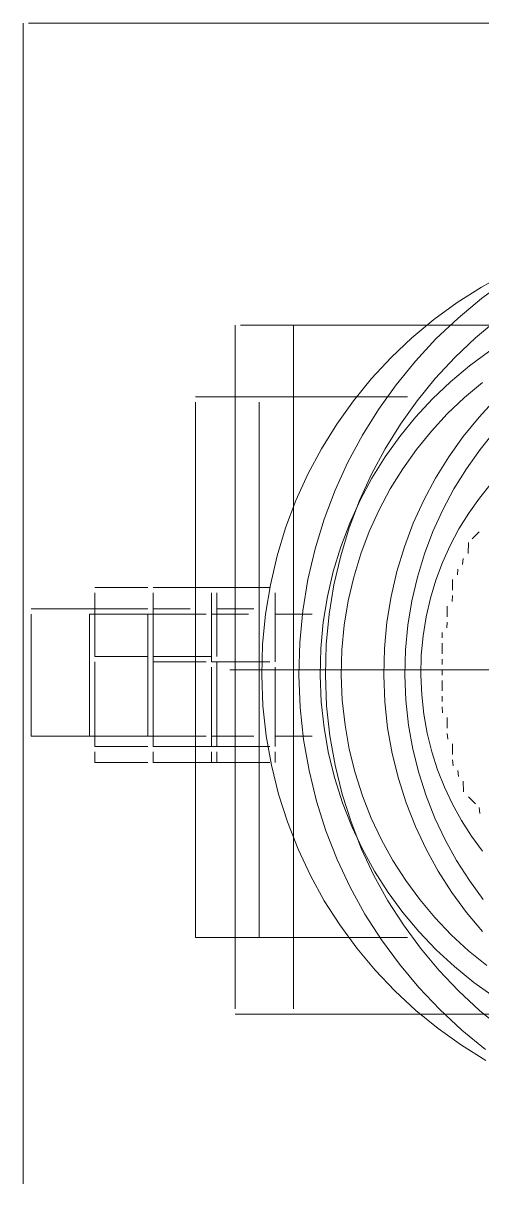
# Model space of a CAD drawing. Header units: millimetres. Extents: x 163705 to 1616509, y 81827 to 302547.
# Drawn here: x 195940 to 196050.4, y 146968 to 147247.6 of the extents above; entities that cross this region are included whole.
import ezdxf

# ---------------------------------------------------------------- set-up
doc = ezdxf.new("R2010")
doc.units = ezdxf.units.MM
doc.header["$LTSCALE"] = 10
doc.layers.add('1-设备轮廓', color=2, linetype='Continuous', lineweight=18)

# ---------------------------------------------------------------- blocks, each defined once
blk = doc.blocks.new('2PG0806-俯视图')
for p, q in [((3023.53, 1108.93), (2743.91, 1108.93)), ((3023.53, 1108.93), (3023.53, 1108.93)), ((3023.53, 106.62), (3023.53, 1107.65)), ((2851.8, 1107.01), (2851.8, 1092.97)), ((2851.8, 1107.01), (2881.17, 1107.01)), ((2851.8, 1107.01), (2851.8, 1092.97)), ((2851.8, 1107.01), (2881.17, 1107.01)), ((2851.8, 1107.01), (2851.8, 1094.24)), ((2851.8, 1107.01), (2881.17, 1107.01)), ((2851.8, 1107.01), (2851.8, 1092.97)), ((2851.8, 1107.01), (2881.17, 1107.01)), ((2851.8, 1107.01), (2851.8, 1092.97)), ((2851.8, 1107.01), (2881.17, 1107.01)), ((2851.8, 1107.01), (2851.8, 1094.24)), ((2851.8, 1107.01), (2881.17, 1107.01)), ((2853.08, 1107.01), (2881.17, 1107.01)), ((2853.08, 1107.01), (2881.17, 1107.01)), ((2853.08, 1107.01), (2881.17, 1107.01)), ((2853.08, 1107.01), (2881.17, 1107.01)), ((2853.08, 1107.01), (2881.17, 1107.01)), ((2853.08, 1107.01), (2881.17, 1107.01)), ((2882.44, 1107.01), (2882.44, 1092.97)), ((2882.44, 1107.01), (2882.44, 1092.97)), ((2882.44, 1107.01), (2882.44, 1094.24)), ((2882.44, 1107.01), (2882.44, 1092.97)), ((2882.44, 1107.01), (2882.44, 1092.97)), ((2882.44, 1107.01), (2882.44, 1094.24)), ((2845.41, 1091.69), (2845.41, 1078.92)), ((2845.41, 1091.69), (2847.97, 1091.69)), ((2845.41, 1091.69), (2845.41, 1078.92)), ((2845.41, 1091.69), (2847.97, 1091.69)), ((2845.41, 1091.69), (2845.41, 1078.92)), ((2845.41, 1091.69), (2847.97, 1091.69)), ((2845.41, 1091.69), (2845.41, 1078.92)), ((2845.41, 1091.69), (2847.97, 1091.69)), ((2849.25, 1091.69), (2869.67, 1091.69)), ((2849.25, 1091.69), (2849.25, 1078.92)), ((2849.25, 1091.69), (2869.67, 1091.69)), ((2849.25, 1091.69), (2849.25, 1078.92)), ((2849.25, 1091.69), (2869.67, 1091.69)), ((2849.25, 1091.69), (2849.25, 1078.92)), ((2849.25, 1091.69), (2869.67, 1091.69)), ((2849.25, 1091.69), (2849.25, 1078.92)), ((2851.8, 1092.97), (2851.8, 1078.92)), ((2851.8, 1092.97), (2881.17, 1092.97)), ((2851.8, 1092.97), (2851.8, 1078.92)), ((2851.8, 1092.97), (2881.17, 1092.97)), ((2851.8, 1092.97), (2851.8, 1078.92)), ((2851.8, 1092.97), (2881.17, 1092.97)), ((2851.8, 1092.97), (2851.8, 1080.2)), ((2851.8, 1092.97), (2881.17, 1092.97)), ((2851.8, 1092.97), (2851.8, 1078.92)), ((2851.8, 1092.97), (2881.17, 1092.97)), ((2851.8, 1092.97), (2879.89, 1092.97)), ((2851.8, 1092.97), (2851.8, 1078.92)), ((2851.8, 1092.97), (2881.17, 1092.97)), ((2851.8, 1092.97), (2879.89, 1092.97)), ((2853.08, 1092.97), (2881.17, 1092.97)), ((2853.08, 1092.97), (2881.17, 1092.97)), ((2853.08, 1092.97), (2881.17, 1092.97)), ((2853.08, 1092.97), (2881.17, 1092.97)), ((2870.95, 1091.69), (2886.27, 1091.69)), ((2870.95, 1091.69), (2870.95, 1078.92)), ((2870.95, 1091.69), (2886.27, 1091.69)), ((2870.95, 1091.69), (2870.95, 1078.92)), ((2870.95, 1091.69), (2886.27, 1091.69)), ((2870.95, 1091.69), (2870.95, 1078.92)), ((2870.95, 1091.69), (2886.27, 1091.69)), ((2870.95, 1091.69), (2870.95, 1078.92)), ((2881.17, 1092.97), (2881.17, 1078.92)), ((2881.17, 1092.97), (2881.17, 1078.92)), ((2882.44, 1092.97), (2882.44, 1078.92)), ((2882.44, 1092.97), (2882.44, 1078.92)), ((2882.44, 1092.97), (2882.44, 1078.92)), ((2882.44, 1092.97), (2882.44, 1080.2)), ((2887.55, 1091.69), (2887.55, 1078.92)), ((2887.55, 1091.69), (2887.55, 1078.92)), ((2887.55, 1091.69), (2887.55, 1078.92)), ((2887.55, 1091.69), (2887.55, 1078.92)), ((2845.41, 1077.64), (2845.41, 1063.6)), ((2845.41, 1077.64), (2847.97, 1077.64)), ((2845.41, 1077.64), (2845.41, 1063.6)), ((2845.41, 1077.64), (2847.97, 1077.64)), ((2845.41, 1077.64), (2845.41, 1063.6)), ((2845.41, 1077.64), (2847.97, 1077.64)), ((2845.41, 1077.64), (2847.97, 1077.64)), ((2845.41, 1077.64), (2847.97, 1077.64)), ((2845.41, 1077.64), (2845.41, 1064.88)), ((2845.41, 1077.64), (2847.97, 1077.64)), ((2845.41, 1077.64), (2847.97, 1077.64)), ((2845.41, 1077.64), (2847.97, 1077.64)), ((2845.41, 1077.64), (2845.41, 1064.88)), ((2845.41, 1077.64), (2847.97, 1077.64)), ((2849.25, 1077.64), (2869.67, 1077.64)), ((2849.25, 1077.64), (2849.25, 1063.6)), ((2849.25, 1077.64), (2869.67, 1077.64)), ((2849.25, 1077.64), (2849.25, 1063.6)), ((2849.25, 1077.64), (2869.67, 1077.64)), ((2849.25, 1077.64), (2849.25, 1063.6)), ((2849.25, 1077.64), (2869.67, 1077.64)), ((2849.25, 1077.64), (2869.67, 1077.64)), ((2849.25, 1077.64), (2868.4, 1077.64)), ((2849.25, 1077.64), (2849.25, 1064.88)), ((2849.25, 1077.64), (2869.67, 1077.64)), ((2849.25, 1077.64), (2869.67, 1077.64)), ((2849.25, 1077.64), (2868.4, 1077.64)), ((2849.25, 1077.64), (2849.25, 1064.88)), ((2851.8, 1078.92), (2851.8, 1064.88)), ((2851.8, 1078.92), (2881.17, 1078.92)), ((2851.8, 1078.92), (2879.89, 1078.92)), ((2851.8, 1077.64), (2851.8, 1068.71)), ((2851.8, 1077.64), (2851.8, 1068.71)), ((2851.8, 1077.64), (2851.8, 1068.71)), ((2851.8, 1077.64), (2851.8, 1068.71)), ((2869.67, 1077.64), (2886.27, 1077.64)), ((2869.67, 1077.64), (2869.67, 1064.88)), ((2869.67, 1077.64), (2886.27, 1077.64)), ((2869.67, 1077.64), (2869.67, 1064.88)), ((2870.95, 1077.64), (2886.27, 1077.64)), ((2870.95, 1077.64), (2870.95, 1063.6)), ((2870.95, 1077.64), (2886.27, 1077.64)), ((2870.95, 1077.64), (2870.95, 1063.6)), ((2870.95, 1077.64), (2886.27, 1077.64)), ((2870.95, 1077.64), (2870.95, 1063.6)), ((2870.95, 1077.64), (2886.27, 1077.64)), ((2870.95, 1077.64), (2886.27, 1077.64)), ((2870.95, 1077.64), (2886.27, 1077.64)), ((2870.95, 1077.64), (2886.27, 1077.64)), ((2881.17, 1078.92), (2881.17, 1064.88)), ((2882.44, 1077.64), (2882.44, 1068.71)), ((2882.44, 1077.64), (2882.44, 1068.71)), ((2882.44, 1077.64), (2882.44, 1068.71)), ((2882.44, 1077.64), (2882.44, 1068.71)), ((2887.55, 1077.64), (2887.55, 1063.6)), ((2887.55, 1077.64), (2887.55, 1063.6)), ((2887.55, 1077.64), (2887.55, 1063.6)), ((2887.55, 1077.64), (2887.55, 1064.88)), ((2887.55, 1077.64), (2887.55, 1064.88)), ((2803.28, 1067.43), (2803.28, 1031.68)), ((2803.28, 1067.43), (2932.24, 1067.43)), ((2803.28, 1067.43), (2803.28, 1031.68)), ((2803.28, 1067.43), (2932.24, 1067.43)), ((2933.52, 1067.43), (2933.52, 1031.68)), ((2933.52, 1067.43), (2933.52, 1031.68)), ((2845.41, 1063.6), (2845.41, 1049.55)), ((2845.41, 1063.6), (2847.97, 1063.6)), ((2845.41, 1063.6), (2847.97, 1063.6)), ((2845.41, 1063.6), (2847.97, 1063.6)), ((2849.25, 1063.6), (2868.4, 1063.6)), ((2849.25, 1063.6), (2849.25, 1049.55)), ((2849.25, 1063.6), (2868.4, 1063.6)), ((2849.25, 1063.6), (2868.4, 1063.6)), ((2851.8, 1063.6), (2851.8, 1054.66)), ((2851.8, 1063.6), (2851.8, 1054.66)), ((2869.67, 1063.6), (2886.27, 1063.6)), ((2869.67, 1063.6), (2869.67, 1049.55)), ((2869.67, 1063.6), (2886.27, 1063.6)), ((2869.67, 1063.6), (2886.27, 1063.6)), ((2881.17, 1063.6), (2881.17, 1054.66)), ((2881.17, 1063.6), (2881.17, 1054.66)), ((2887.55, 1063.6), (2887.55, 1049.55)), ((2845.41, 1062.32), (2847.97, 1062.32)), ((2845.41, 1062.32), (2847.97, 1062.32)), ((2845.41, 1062.32), (2847.97, 1062.32)), ((2849.25, 1062.32), (2869.67, 1062.32)), ((2849.25, 1062.32), (2869.67, 1062.32)), ((2849.25, 1062.32), (2869.67, 1062.32)), ((2851.8, 1062.32), (2851.8, 1053.38)), ((2851.8, 1062.32), (2851.8, 1053.38)), ((2851.8, 1062.32), (2851.8, 1053.38)), ((2870.95, 1062.32), (2886.27, 1062.32)), ((2870.95, 1062.32), (2886.27, 1062.32)), ((2870.95, 1062.32), (2886.27, 1062.32)), ((2882.44, 1062.32), (2882.44, 1053.38)), ((2882.44, 1062.32), (2882.44, 1053.38)), ((2882.44, 1062.32), (2882.44, 1053.38)), ((2784.77, 1057.85), (2784.77, 1057.85)), ((2784.77, 1057.85), (2784.77, 829.3)), ((2784.77, 1057.85), (2784.77, 1057.85)), ((2784.77, 1057.85), (2784.77, 829.3)), ((2950.75, 1057.85), (2786.04, 1057.85)), ((2950.75, 1057.85), (2786.04, 1057.85)), ((2867.76, 960.81), (2867.76, 1059.13)), ((2867.76, 960.81), (2867.76, 1059.13)), ((2950.75, 1057.85), (2950.75, 1057.85)), ((2950.75, 1057.85), (2950.75, 1057.85)), ((2950.75, 828.02), (2950.75, 1056.58)), ((2950.75, 828.02), (2950.75, 1056.58)), ((2803.28, 1052.11), (2803.28, 1016.36)), ((2803.28, 1052.11), (2932.24, 1052.11)), ((2803.28, 1052.11), (2803.28, 1016.36)), ((2803.28, 1052.11), (2932.24, 1052.11)), ((2933.52, 1052.11), (2933.52, 1016.36)), ((2933.52, 1052.11), (2933.52, 1016.36)), ((2845.41, 1048.28), (2847.97, 1048.28)), ((2849.25, 1048.28), (2868.4, 1048.28)), ((2851.8, 1048.28), (2851.8, 1039.34)), ((2869.67, 1048.28), (2886.27, 1048.28)), ((2881.17, 1048.28), (2881.17, 1039.34)), ((2784.77, 1043.81), (2784.77, 1043.81)), ((2784.77, 1043.81), (2784.77, 813.98)), ((2784.77, 1043.81), (2784.77, 1043.81)), ((2784.77, 1043.81), (2784.77, 813.98)), ((2950.75, 1043.81), (2786.04, 1043.81)), ((2950.75, 1043.81), (2786.04, 1043.81)), ((2867.76, 945.49), (2867.76, 1045.08)), ((2867.76, 945.49), (2867.76, 1045.08)), ((2950.75, 1043.81), (2950.75, 1043.81)), ((2950.75, 1043.81), (2950.75, 1043.81)), ((2950.75, 812.7), (2950.75, 1042.53)), ((2950.75, 812.7), (2950.75, 1042.53)), ((2852.44, 1006.78), (2851.02, 1006.64)), ((2852.44, 1006.78), (2851.02, 1006.64)), ((2856.27, 1006.78), (2853.71, 1006.78)), ((2856.27, 1006.78), (2853.71, 1006.78)), ((2858.82, 1008.06), (2857.41, 1007.92)), ((2858.82, 1008.06), (2857.41, 1007.92)), ((2861.38, 1008.06), (2860.1, 1008.06)), ((2861.38, 1008.06), (2860.1, 1008.06)), ((2865.21, 1008.06), (2862.65, 1008.06)), ((2865.21, 1008.06), (2862.65, 1008.06)), ((2867.76, 1008.06), (2866.48, 1008.06)), ((2867.76, 1008.06), (2866.48, 1008.06)), ((2870.31, 1008.06), (2869.04, 1008.06)), ((2870.31, 1008.06), (2869.04, 1008.06)), ((2874.14, 1008.06), (2871.59, 1008.06)), ((2874.14, 1008.06), (2871.59, 1008.06)), ((2876.7, 1008.06), (2875.42, 1008.06)), ((2876.7, 1008.06), (2875.42, 1008.06)), ((2879.25, 1006.78), (2877.84, 1006.92)), ((2879.25, 1006.78), (2877.84, 1006.92)), ((2883.08, 1006.78), (2880.53, 1006.78)), ((2883.08, 1006.78), (2880.53, 1006.78)), ((2843.5, 1004.23), (2842.08, 1004.09)), ((2843.5, 1004.23), (2842.08, 1004.09)), ((2846.05, 1005.5), (2844.64, 1005.37)), ((2846.05, 1005.5), (2844.64, 1005.37)), ((2849.88, 1005.5), (2847.33, 1005.5)), ((2849.88, 1005.5), (2847.33, 1005.5)), ((2885.64, 1005.5), (2884.22, 1005.64)), ((2885.64, 1005.5), (2884.22, 1005.64)), ((2889.47, 1005.5), (2886.91, 1005.5)), ((2889.47, 1005.5), (2886.91, 1005.5)), ((2892.02, 1004.23), (2890.6, 1004.36)), ((2892.02, 1004.23), (2890.6, 1004.36)), ((2837.12, 1001.67), (2835.47, 1000.02)), ((2837.12, 1001.67), (2835.47, 1000.02)), ((2840.95, 1002.95), (2838.33, 1002.89)), ((2840.95, 1002.95), (2838.33, 1002.89)), ((2894.57, 1002.95), (2893.16, 1003.09)), ((2894.57, 1002.95), (2893.16, 1003.09)), ((2898.4, 1001.67), (2895.79, 1001.74)), ((2898.4, 1001.67), (2895.79, 1001.74)), ((2834.56, 999.12), (2833.15, 998.98)), ((2834.56, 999.12), (2833.15, 998.98)), ((2900.96, 999.12), (2899.31, 1000.77)), ((2900.96, 999.12), (2899.31, 1000.77))]:
    blk.add_line(p, q)
for points in [[(2866.48, 1051.47), (2859.1, 1051.18), (2851.85, 1050.4), (2844.75, 1049.15), (2837.82, 1047.45), (2831.08, 1045.3), (2824.54, 1042.74), (2818.21, 1039.77), (2812.12, 1036.42), (2806.27, 1032.69), (2800.69, 1028.6), (2795.39, 1024.17), (2790.38, 1019.42), (2785.69, 1014.35), (2781.32, 1009), (2777.3, 1003.37), (2773.64, 997.48)], [(2866.48, 1051.47), (2859.1, 1051.18), (2851.85, 1050.4), (2844.75, 1049.15), (2837.82, 1047.45), (2831.08, 1045.3), (2824.54, 1042.74), (2818.21, 1039.77), (2812.12, 1036.42), (2806.27, 1032.69), (2800.69, 1028.6), (2795.39, 1024.17), (2790.38, 1019.42), (2785.69, 1014.35), (2781.32, 1009), (2777.3, 1003.37), (2773.64, 997.48)], [(2963.32, 992.49), (2959.96, 998.58), (2956.23, 1004.43), (2952.14, 1010.01), (2947.71, 1015.31), (2942.96, 1020.32), (2937.9, 1025.01), (2932.55, 1029.38), (2926.91, 1033.4), (2921.02, 1037.06), (2914.89, 1040.34), (2908.53, 1043.24), (2901.96, 1045.72), (2895.19, 1047.78), (2888.24, 1049.41), (2881.13, 1050.57), (2873.87, 1051.26), (2866.48, 1051.47)], [(2963.32, 992.49), (2959.96, 998.58), (2956.23, 1004.43), (2952.14, 1010.01), (2947.71, 1015.31), (2942.96, 1020.32), (2937.9, 1025.01), (2932.55, 1029.38), (2926.91, 1033.4), (2921.02, 1037.06), (2914.89, 1040.34), (2908.53, 1043.24), (2901.96, 1045.72), (2895.19, 1047.78), (2888.24, 1049.41), (2881.13, 1050.57), (2873.87, 1051.26), (2866.48, 1051.47)], [(2866.48, 1042.53), (2858.66, 1042.22), (2850.98, 1041.4), (2843.47, 1040.08), (2836.13, 1038.28), (2828.99, 1036.01), (2822.05, 1033.3), (2815.35, 1030.16), (2808.9, 1026.61), (2802.7, 1022.66), (2796.79, 1018.33), (2791.17, 1013.64), (2785.87, 1008.61), (2780.89, 1003.25), (2776.27, 997.58)], [(2866.48, 1042.53), (2858.66, 1042.22), (2850.98, 1041.4), (2843.47, 1040.08), (2836.13, 1038.28), (2828.99, 1036.01), (2822.05, 1033.3), (2815.35, 1030.16), (2808.9, 1026.61), (2802.7, 1022.66), (2796.79, 1018.33), (2791.17, 1013.64), (2785.87, 1008.61), (2780.89, 1003.25), (2776.27, 997.58)], [(2961.52, 992.67), (2957.2, 998.59), (2952.51, 1004.21), (2947.47, 1009.51), (2942.11, 1014.48), (2936.44, 1019.11), (2930.48, 1023.37), (2924.25, 1027.25), (2917.75, 1030.73), (2911.01, 1033.8), (2904.05, 1036.43), (2896.88, 1038.62), (2889.52, 1040.34), (2881.99, 1041.57), (2874.31, 1042.31), (2866.48, 1042.53)], [(2961.52, 992.67), (2957.2, 998.59), (2952.51, 1004.21), (2947.47, 1009.51), (2942.11, 1014.48), (2936.44, 1019.11), (2930.48, 1023.37), (2924.25, 1027.25), (2917.75, 1030.73), (2911.01, 1033.8), (2904.05, 1036.43), (2896.88, 1038.62), (2889.52, 1040.34), (2881.99, 1041.57), (2874.31, 1042.31), (2866.48, 1042.53)], [(2866.48, 1037.42), (2860.06, 1037.16), (2853.75, 1036.48), (2847.58, 1035.39), (2841.56, 1033.9), (2835.69, 1032.03), (2830, 1029.8), (2824.5, 1027.21), (2819.2, 1024.29), (2814.12, 1021.04), (2809.27, 1017.48), (2804.66, 1013.62), (2800.31, 1009.49), (2796.23, 1005.08), (2792.44, 1000.42), (2788.95, 995.52)], [(2866.48, 1037.42), (2860.06, 1037.16), (2853.75, 1036.48), (2847.58, 1035.39), (2841.56, 1033.9), (2835.69, 1032.03), (2830, 1029.8), (2824.5, 1027.21), (2819.2, 1024.29), (2814.12, 1021.04), (2809.27, 1017.48), (2804.66, 1013.62), (2800.31, 1009.49), (2796.23, 1005.08), (2792.44, 1000.42), (2788.95, 995.52)], [(2944.58, 996.58), (2941.02, 1001.43), (2937.17, 1006.04), (2933.03, 1010.39), (2928.62, 1014.47), (2923.96, 1018.26), (2919.06, 1021.75), (2913.94, 1024.93), (2908.6, 1027.79), (2903.06, 1030.3), (2897.34, 1032.45), (2891.45, 1034.24), (2885.41, 1035.65), (2879.22, 1036.65), (2872.91, 1037.25), (2866.48, 1037.42)], [(2944.58, 996.58), (2941.02, 1001.43), (2937.17, 1006.04), (2933.03, 1010.39), (2928.62, 1014.47), (2923.96, 1018.26), (2919.06, 1021.75), (2913.94, 1024.93), (2908.6, 1027.79), (2903.06, 1030.3), (2897.34, 1032.45), (2891.45, 1034.24), (2885.41, 1035.65), (2879.22, 1036.65), (2872.91, 1037.25), (2866.48, 1037.42)], [(2866.48, 1036.15), (2859.1, 1035.85), (2851.85, 1035.08), (2844.75, 1033.83), (2837.82, 1032.12), (2831.08, 1029.98), (2824.54, 1027.42), (2818.21, 1024.45), (2812.12, 1021.09), (2806.27, 1017.36), (2800.69, 1013.28), (2795.39, 1008.85), (2790.38, 1004.09), (2785.69, 999.03), (2781.32, 993.68)], [(2866.48, 1036.15), (2859.1, 1035.85), (2851.85, 1035.08), (2844.75, 1033.83), (2837.82, 1032.12), (2831.08, 1029.98), (2824.54, 1027.42), (2818.21, 1024.45), (2812.12, 1021.09), (2806.27, 1017.36), (2800.69, 1013.28), (2795.39, 1008.85), (2790.38, 1004.09), (2785.69, 999.03), (2781.32, 993.68)], [(2952.14, 994.69), (2947.71, 999.99), (2942.96, 1005), (2937.9, 1009.69), (2932.55, 1014.06), (2926.91, 1018.08), (2921.02, 1021.74), (2914.89, 1025.02), (2908.53, 1027.92), (2901.96, 1030.4), (2895.19, 1032.46), (2888.24, 1034.08), (2881.13, 1035.25), (2873.87, 1035.94), (2866.48, 1036.15)], [(2952.14, 994.69), (2947.71, 999.99), (2942.96, 1005), (2937.9, 1009.69), (2932.55, 1014.06), (2926.91, 1018.08), (2921.02, 1021.74), (2914.89, 1025.02), (2908.53, 1027.92), (2901.96, 1030.4), (2895.19, 1032.46), (2888.24, 1034.08), (2881.13, 1035.25), (2873.87, 1035.94), (2866.48, 1036.15)], [(2866.48, 1032.32), (2860.41, 1032.07), (2854.45, 1031.42), (2848.61, 1030.39), (2842.92, 1028.98), (2837.37, 1027.21), (2831.99, 1025.1), (2826.79, 1022.65), (2821.78, 1019.88), (2816.98, 1016.81), (2812.39, 1013.44), (2808.03, 1009.79), (2803.92, 1005.87), (2800.07, 1001.71), (2796.48, 997.3)], [(2866.48, 1032.32), (2860.41, 1032.07), (2854.45, 1031.42), (2848.61, 1030.39), (2842.92, 1028.98), (2837.37, 1027.21), (2831.99, 1025.1), (2826.79, 1022.65), (2821.78, 1019.88), (2816.98, 1016.81), (2812.39, 1013.44), (2808.03, 1009.79), (2803.92, 1005.87), (2800.07, 1001.71), (2796.48, 997.3)], [(2936.98, 998.31), (2933.33, 1002.66), (2929.42, 1006.78), (2925.25, 1010.63), (2920.84, 1014.22), (2916.21, 1017.52), (2911.36, 1020.52), (2906.31, 1023.22), (2901.07, 1025.59), (2895.67, 1027.63), (2890.1, 1029.32), (2884.38, 1030.64), (2878.53, 1031.59), (2872.56, 1032.16), (2866.48, 1032.32)], [(2936.98, 998.31), (2933.33, 1002.66), (2929.42, 1006.78), (2925.25, 1010.63), (2920.84, 1014.22), (2916.21, 1017.52), (2911.36, 1020.52), (2906.31, 1023.22), (2901.07, 1025.59), (2895.67, 1027.63), (2890.1, 1029.32), (2884.38, 1030.64), (2878.53, 1031.59), (2872.56, 1032.16), (2866.48, 1032.32)], [(2866.48, 1022.1), (2860.06, 1021.84), (2853.75, 1021.16), (2847.58, 1020.07), (2841.56, 1018.58), (2835.69, 1016.71), (2830, 1014.48), (2824.5, 1011.89), (2819.2, 1008.97), (2814.12, 1005.72), (2809.27, 1002.16), (2804.66, 998.3)], [(2866.48, 1022.1), (2860.06, 1021.84), (2853.75, 1021.16), (2847.58, 1020.07), (2841.56, 1018.58), (2835.69, 1016.71), (2830, 1014.48), (2824.5, 1011.89), (2819.2, 1008.97), (2814.12, 1005.72), (2809.27, 1002.16), (2804.66, 998.3)], [(2933.03, 995.07), (2928.62, 999.14), (2923.96, 1002.94), (2919.06, 1006.43), (2913.94, 1009.61), (2908.6, 1012.46), (2903.06, 1014.97), (2897.34, 1017.13), (2891.45, 1018.92), (2885.41, 1020.32), (2879.22, 1021.33), (2872.91, 1021.93), (2866.48, 1022.1)], [(2933.03, 995.07), (2928.62, 999.14), (2923.96, 1002.94), (2919.06, 1006.43), (2913.94, 1009.61), (2908.6, 1012.46), (2903.06, 1014.97), (2897.34, 1017.13), (2891.45, 1018.92), (2885.41, 1020.32), (2879.22, 1021.33), (2872.91, 1021.93), (2866.48, 1022.1)], [(2866.48, 1017), (2860.41, 1016.75), (2854.45, 1016.1), (2848.61, 1015.06), (2842.92, 1013.66), (2837.37, 1011.89), (2831.99, 1009.77), (2826.79, 1007.33), (2821.78, 1004.56), (2816.98, 1001.48), (2812.39, 998.12)], [(2866.48, 1017), (2860.41, 1016.75), (2854.45, 1016.1), (2848.61, 1015.06), (2842.92, 1013.66), (2837.37, 1011.89), (2831.99, 1009.77), (2826.79, 1007.33), (2821.78, 1004.56), (2816.98, 1001.48), (2812.39, 998.12)], [(2925.25, 995.31), (2920.84, 998.89), (2916.21, 1002.2), (2911.36, 1005.2), (2906.31, 1007.9), (2901.07, 1010.27), (2895.67, 1012.31), (2890.1, 1013.99), (2884.38, 1015.32), (2878.53, 1016.27), (2872.56, 1016.83), (2866.48, 1017)], [(2925.25, 995.31), (2920.84, 998.89), (2916.21, 1002.2), (2911.36, 1005.2), (2906.31, 1007.9), (2901.07, 1010.27), (2895.67, 1012.31), (2890.1, 1013.99), (2884.38, 1015.32), (2878.53, 1016.27), (2872.56, 1016.83), (2866.48, 1017)], [(2866.48, 1013.16), (2861.72, 1012.96), (2857.05, 1012.44), (2852.47, 1011.62), (2848.01, 1010.51), (2843.66, 1009.11), (2839.45, 1007.45), (2835.37, 1005.52), (2831.45, 1003.34), (2827.69, 1000.92), (2824.09, 998.28)], [(2866.48, 1013.16), (2861.72, 1012.96), (2857.05, 1012.44), (2852.47, 1011.62), (2848.01, 1010.51), (2843.66, 1009.11), (2839.45, 1007.45), (2835.37, 1005.52), (2831.45, 1003.34), (2827.69, 1000.92), (2824.09, 998.28)], [(2912.6, 996.25), (2909.14, 999.05), (2905.5, 1001.64), (2901.69, 1003.99), (2897.73, 1006.09), (2893.62, 1007.94), (2889.37, 1009.53), (2885, 1010.85), (2880.52, 1011.88), (2875.93, 1012.62), (2871.25, 1013.05), (2866.48, 1013.16)], [(2912.6, 996.25), (2909.14, 999.05), (2905.5, 1001.64), (2901.69, 1003.99), (2897.73, 1006.09), (2893.62, 1007.94), (2889.37, 1009.53), (2885, 1010.85), (2880.52, 1011.88), (2875.93, 1012.62), (2871.25, 1013.05), (2866.48, 1013.16)]]:
    blk.add_lwpolyline(points)
blk = doc.blocks.new('A$C1db492d9')
at = {"layer": '1-设备轮廓', "rotation": 90}
blk.add_blockref('2PG0806-俯视图', (5021.07, 564.46), dxfattribs=at)

msp = doc.modelspace()

# ---------------------------------------------------------------- block references
msp.add_blockref('A$C1db492d9', (192027.833, 143659.632))

doc.saveas('drawing.dxf')
